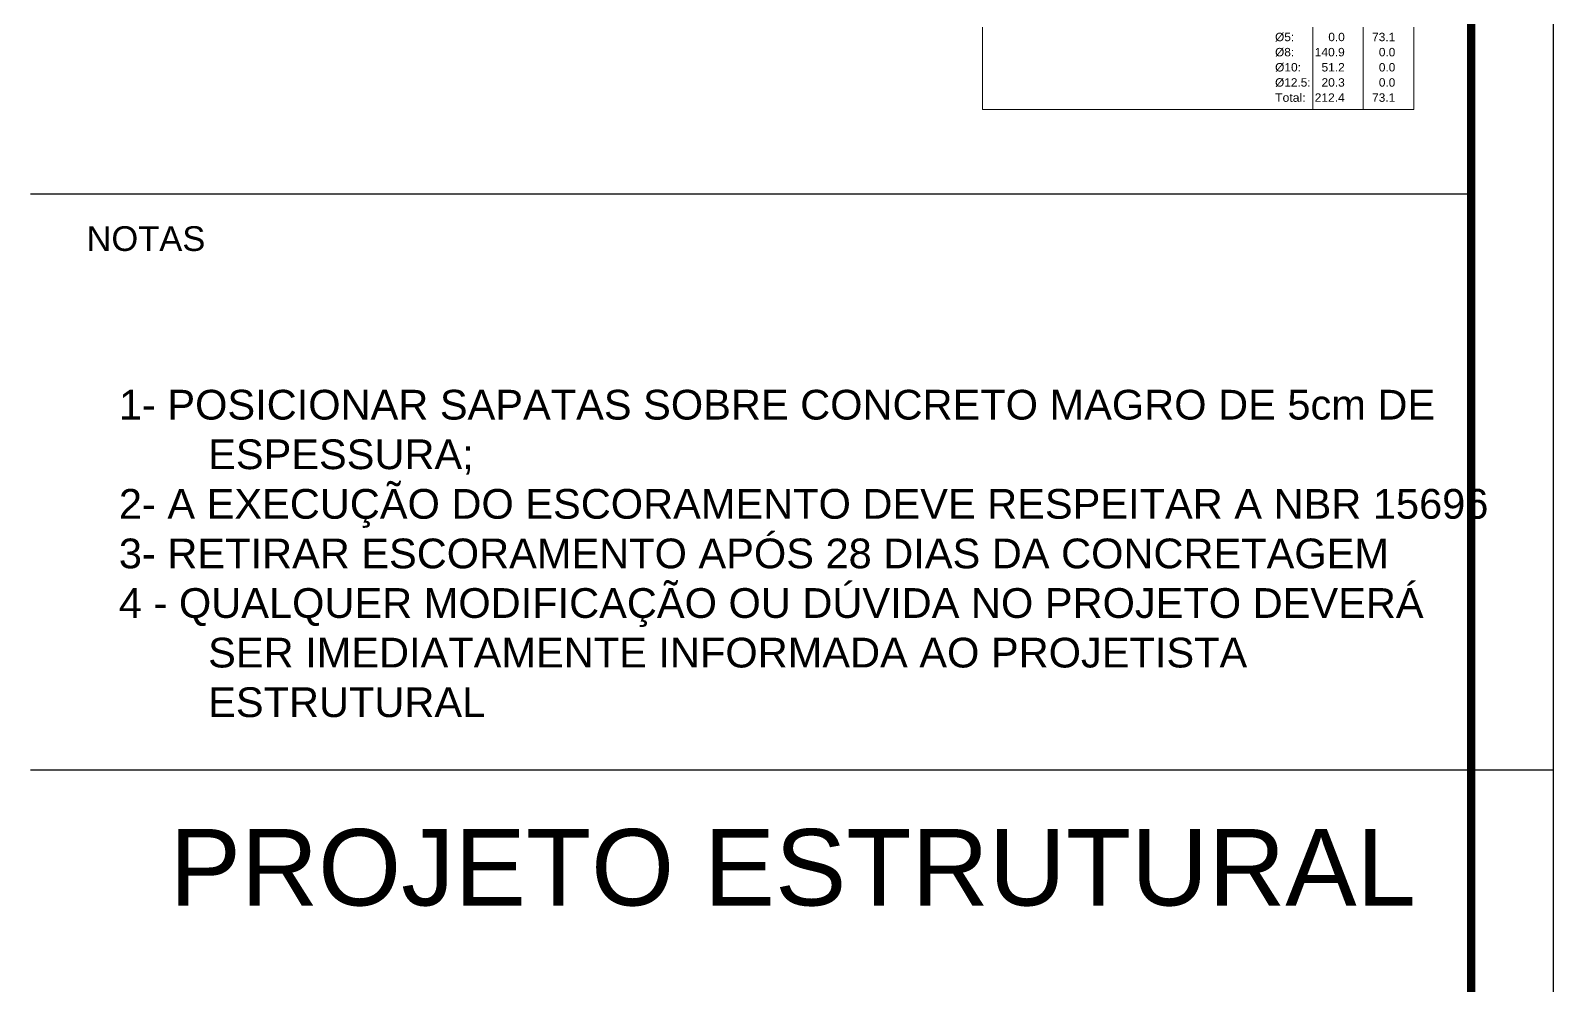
# Model space of a CAD drawing. Header units: centimetres. Extents: x 3194 to 3278, y -951 to -517.
# Drawn here: x 3259.92 to 3278.42, y -549.13 to -537.53 of the extents above; entities that cross this region are included whole.
import ezdxf
from ezdxf.enums import TextEntityAlignment as Align

# ---------------------------------------------------------------- set-up
doc = ezdxf.new("R2010")
doc.units = ezdxf.units.CM
for name, color, linetype in [('ARQ-FOLHA', 7, 'Continuous'), ('Camada 1', 7, 'Continuous'), ('PDF_Text', 7, 'Continuous')]:
    doc.layers.add(name, color=color, linetype=linetype)
doc.layers.add('TABELAS', color=7, linetype='Continuous', lineweight=0)
doc.layers.add('TEXTO_TABELAS', color=7, linetype='Continuous', lineweight=0)
doc.styles.add('CYPETXT', font='arial.ttf', dxfattribs={"height": 0.2})
doc.styles.add('PDF Arial', font='arial.ttf')
doc.styles.add('TQS_ARIAL', font='arial.ttf')

# ---------------------------------------------------------------- blocks, each defined once
blk = doc.blocks.new('FOLHA A1')
at = {"layer": 'ARQ-FOLHA'}
for p, q in [((841, -594), (841, 0)), ((831, -297), (841, -297))]:
    blk.add_line(p, q, dxfattribs=at)
at = {"layer": 'ARQ-FOLHA', "const_width": 1}
blk.add_lwpolyline([(25, -10), (25, -584), (831, -584), (831, -10), (25, -10)], dxfattribs=at)

msp = doc.modelspace()

# ---------------------------------------------------------------- linework, layer by layer
msp.add_line((3259.9194, -539.51354), (3277.4194, -539.51354))
at = {"layer": 'Camada 1', "color": 0, "lineweight": 25}
msp.add_line((3259.9194, -546.513), (3277.4194, -546.513), dxfattribs=at)
at = {"layer": 'TABELAS'}
for p, q in [((3271.48162, -537.54117), (3271.48162, -537.49003)), ((3271.48162, -537.72526), (3271.48162, -537.54117)), ((3275.49382, -537.54117), (3275.49382, -537.49003)), ((3275.49382, -537.72526), (3275.49382, -537.54117)), ((3276.10746, -537.54117), (3276.10746, -537.49003)), ((3276.10746, -537.72526), (3276.10746, -537.54117)), ((3276.7211, -537.54117), (3276.7211, -537.49003)), ((3276.7211, -537.72526), (3276.7211, -537.54117)), ((3271.48162, -537.90935), (3271.48162, -537.72526)), ((3275.49382, -537.90935), (3275.49382, -537.72526)), ((3276.10746, -537.90935), (3276.10746, -537.72526)), ((3276.7211, -537.90935), (3276.7211, -537.72526)), ((3271.48162, -538.09345), (3271.48162, -537.90935)), ((3275.49382, -538.09345), (3275.49382, -537.90935)), ((3276.10746, -538.09345), (3276.10746, -537.90935)), ((3276.7211, -538.09345), (3276.7211, -537.90935)), ((3271.48162, -538.27754), (3271.48162, -538.09345)), ((3275.49382, -538.27754), (3275.49382, -538.09345)), ((3276.10746, -538.27754), (3276.10746, -538.09345)), ((3276.7211, -538.27754), (3276.7211, -538.09345)), ((3271.48162, -538.4872), (3271.48162, -538.27754)), ((3275.49382, -538.4872), (3275.49382, -538.27754)), ((3276.10746, -538.4872), (3276.10746, -538.27754)), ((3276.7211, -538.4872), (3276.7211, -538.27754)), ((3271.48162, -538.4872), (3276.7211, -538.4872))]:
    msp.add_line(p, q, dxfattribs=at)

# ---------------------------------------------------------------- block references
at = {"layer": 'ARQ-FOLHA', "xscale": 0.1, "yscale": 0.1, "zscale": 0.1}
msp.add_blockref('FOLHA A1', (3194.3194, -516.813), dxfattribs=at)

# ---------------------------------------------------------------- texts
at = {"layer": 'Camada 1', "color": 0, "lineweight": 25, "style": 'TQS_ARIAL'}
msp.add_text('PROJETO ESTRUTURAL', height=0.928807, dxfattribs=at).set_placement((3261.61093, -548.16038))
at = {"layer": 'PDF_Text', "insert": (3260.59984, -540.21153), "char_height": 0.299999, "attachment_point": 7, "style": 'PDF Arial'}
msp.add_mtext('NOTAS', dxfattribs=at)
at = {"layer": 'PDF_Text', "insert": (3260.63188, -545.87596), "char_height": 0.36139993, "width": 16.6312613, "attachment_point": 7, "style": 'PDF Arial'}
msp.add_mtext('\\pxi-3,l4,t4;1- POSICIONAR SAPATAS SOBRE CONCRETO MAGRO DE 5cm DE ESPESSURA;\\P2- A EXECUÇÃO DO ESCORAMENTO DEVE RESPEITAR A NBR 15696\\P3- RETIRAR ESCORAMENTO APÓS 28 DIAS DA CONCRETAGEM\\P4 - QUALQUER MODIFICAÇÃO OU DÚVIDA NO PROJETO DEVERÁ SER IMEDIATAMENTE INFORMADA AO PROJETISTA ESTRUTURAL', dxfattribs=at)
at = {"layer": 'TEXTO_TABELAS', "style": 'CYPETXT'}
for s, width, p, p2 in [('%%c5:', 1.005904, (3275.03717, -537.65878), (3275.26882, -537.65878)), ('0.0', 1.00411, (3275.68405, -537.65878), (3275.88348, -537.65878)), ('73.1', 1.015093, (3276.21485, -537.65878), (3276.49713, -537.65878)), ('%%c8:', 1.005904, (3275.03717, -537.84288), (3275.26882, -537.84288)), ('140.9', 1.021194, (3275.51837, -537.84288), (3275.88348, -537.84288)), ('0.0', 1.00411, (3276.29769, -537.84288), (3276.49713, -537.84288)), ('%%c10:', 1.015304, (3275.03717, -538.02697), (3275.35166, -538.02697)), ('51.2', 1.015093, (3275.60121, -538.02697), (3275.88348, -538.02697)), ('0.0', 1.00411, (3276.29769, -538.02697), (3276.49713, -538.02697)), ('%%c12.5:', 1.005073, (3275.03717, -538.21106), (3275.46825, -538.21106)), ('20.3', 1.015093, (3275.60121, -538.21106), (3275.88348, -538.21106)), ('0.0', 1.00411, (3276.29769, -538.21106), (3276.49713, -538.21106)), ('Total:', 1.038965, (3275.03717, -538.39515), (3275.40842, -538.39515)), ('212.4', 1.021194, (3275.51837, -538.39515), (3275.88348, -538.39515)), ('73.1', 1.015093, (3276.21485, -538.39515), (3276.49713, -538.39515))]:
    msp.add_text(s, height=0.102274, dxfattribs=dict(at, width=width)).set_placement(p, p2, align=Align.FIT)

doc.saveas('drawing.dxf')
